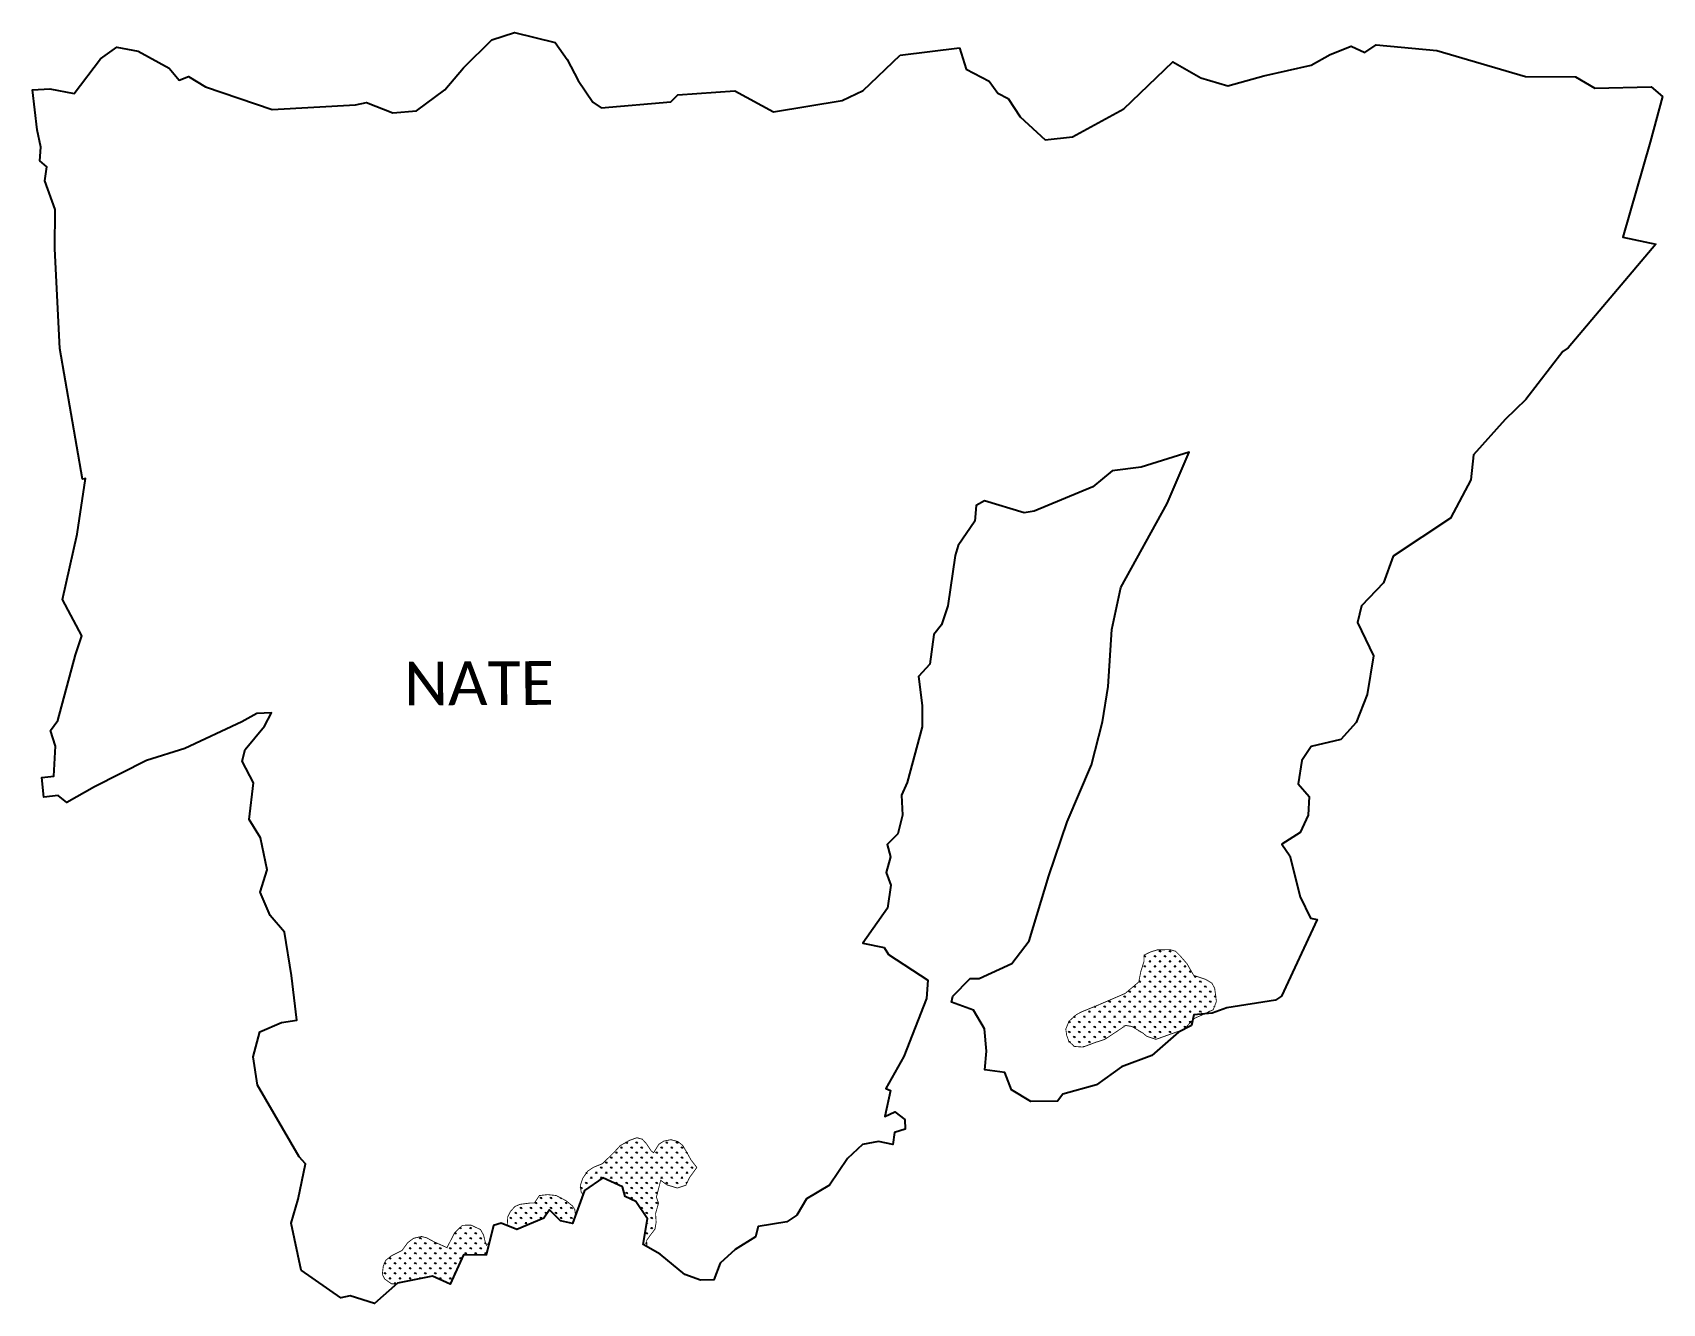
# Model space of a CAD drawing. Header units: metres. Extents: x 322049 to 327866, y 1839213 to 1843749.
import ezdxf

# ---------------------------------------------------------------- set-up
doc = ezdxf.new("R2010")
doc.units = ezdxf.units.M
doc.layers.add('MANGROOVES', color=112, linetype='Continuous')
doc.layers.add('VILLAGE NAME', color=250, linetype='Continuous')
doc.styles.get("Standard").update_dxf_attribs({"font": 'simplex.shx'})

msp = doc.modelspace()

# ---------------------------------------------------------------- hatches: boundary and pattern name
at = {"layer": 'MANGROOVES'}
h = msp.add_hatch(dxfattribs=at)
h.set_pattern_fill('GRASS', color=256)
h.paths.add_polyline_path([(326274.1, 1840290.6), (326268, 1840337.4), (326258.1, 1840356), (326235.2, 1840369.8), (326193.2, 1840383.5), (326169.3, 1840425.1), (326145.9, 1840452.2), (326128.5, 1840469.8), (326108.3, 1840475.7), (326062, 1840474.6), (326038.6, 1840467.1), (326015.8, 1840456.3), (326015.9, 1840434), (326004.5, 1840398.5), (325997.1, 1840360.4), (325948.4, 1840319.3), (325850.2, 1840277), (325793, 1840253.6), (325774.1, 1840243.5), (325748.3, 1840220.4), (325736.5, 1840192.1), (325739.9, 1840168.9), (325747.9, 1840147.6), (325767.6, 1840130), (325798.2, 1840127.9), (325844.2, 1840145.2), (325875.2, 1840155.1), (325919.4, 1840184.1), (325950.1, 1840205.1), (325972.5, 1840201.3), (326011.5, 1840177.9), (326025.8, 1840166.1), (326058.5, 1840155.5), (326120.8, 1840177.7), (326159.9, 1840191.8), (326178.9, 1840213.4), (326189.1, 1840223.8), (326193, 1840242.5), (326231, 1840246.1), (326262.8, 1840261.2)])
h = msp.add_hatch(dxfattribs=at)
h.set_pattern_fill('GRASS', color=256)
h.paths.add_polyline_path([(324419.6, 1839698.1), (324398.7, 1839725.3), (324387.4, 1839745.6), (324369.5, 1839776.5), (324352, 1839790.6), (324327.3, 1839797.3), (324301.4, 1839792.2), (324284.1, 1839780.8), (324265.3, 1839750.8), (324257.4, 1839756.6), (324239.5, 1839783.1), (324225, 1839799), (324205.7, 1839804.3), (324179.2, 1839794.8), (324146.1, 1839776), (324125.8, 1839753.7), (324082.9, 1839711.7), (324050.7, 1839698.7), (324029.5, 1839684.5), (324012.2, 1839659.1), (324003.7, 1839634), (324006.7, 1839610.7), (324013.3, 1839600.5), (324018.7, 1839615.4), (324084.6, 1839661), (324154.2, 1839629.5), (324163.4, 1839594.1), (324201.8, 1839576.3), (324244, 1839515.2), (324227.8, 1839423.6), (324241.4, 1839415.9), (324240.6, 1839438), (324253.1, 1839455.6), (324270.3, 1839478.3), (324274.4, 1839502.5), (324272.4, 1839533.8), (324282.9, 1839570.7), (324275.3, 1839592.2), (324290.6, 1839652.2), (324313.4, 1839635.8), (324350.3, 1839624.6), (324380.3, 1839634.6), (324394, 1839662.7)])
h = msp.add_hatch(dxfattribs=at)
h.set_pattern_fill('GRASS', color=256)
h.paths.add_polyline_path([(323893.3, 1839546.7), (323933.6, 1839507.7), (323976.1, 1839498), (323986.7, 1839527.3), (323983.9, 1839548), (323976, 1839560.7), (323952.4, 1839579.8), (323917.7, 1839598), (323886.9, 1839601.2), (323857.4, 1839597.8), (323840, 1839571.4), (323826.8, 1839571.5), (323788, 1839566.4), (323770, 1839558.6), (323754.5, 1839541), (323744.7, 1839521.7), (323742.9, 1839490.6), (323777.6, 1839477.3), (323873, 1839517.2)])
h = msp.add_hatch(dxfattribs=at)
h.set_pattern_fill('GRASS', color=256)
h.paths.add_polyline_path([(323679.3, 1839431.7), (323668.8, 1839420.4), (323664.4, 1839431.9), (323658.4, 1839457), (323647.5, 1839476.4), (323613.7, 1839492.4), (323582.9, 1839491.6), (323555.5, 1839465.4), (323527.9, 1839411.9), (323481.8, 1839432.7), (323455.5, 1839446.9), (323437.2, 1839451.7), (323408.8, 1839445.4), (323387.6, 1839429.7), (323367.7, 1839402.1), (323329.7, 1839382.8), (323309.1, 1839366.5), (323300.4, 1839345.1), (323297, 1839316.3), (323305.8, 1839299.7), (323329.8, 1839282.9), (323346.8, 1839282.2), (323350.7, 1839285.7), (323476, 1839309.9), (323539.4, 1839282.1), (323587.4, 1839385.9), (323668.2, 1839385.5)])

# ---------------------------------------------------------------- linework, layer by layer
at = {"color": 3, "flags": 128}
for points in [[(325357.3, 1843694.6), (325381.4, 1843618.7), (325463.6, 1843575.6), (325494, 1843532.5), (325531.2, 1843513.9), (325573.4, 1843447.7), (325662.5, 1843366.2), (325760.6, 1843377.4), (325944.2, 1843476.2), (326118.8, 1843644.3), (326218.8, 1843587.2), (326314.9, 1843559.3), (326443.4, 1843594.1), (326612.6, 1843632.5), (326679.7, 1843670.5), (326755.2, 1843700.8), (326804, 1843677.3), (326844.2, 1843705.3), (327061.1, 1843684.8), (327377.1, 1843591.7), (327555.5, 1843590.6), (327624.4, 1843550.3), (327825.7, 1843555.2), (327866, 1843520.5), (327822.7, 1843358), (327724.5, 1843018.6), (327842.2, 1842994.3), (327529.6, 1842623.1), (327511, 1842610.1), (327378, 1842438.7), (327304.9, 1842367.4), (327191.7, 1842241.4), (327181.9, 1842152.5), (327109.9, 1842015.7), (326905.4, 1841879.8), (326870.4, 1841784.4), (326792.1, 1841702.8), (326777.3, 1841643.7), (326835.4, 1841524.1), (326811.8, 1841386.9), (326772.5, 1841286.2), (326718.3, 1841225.3), (326612.8, 1841200.4), (326579.3, 1841150.3), (326566.2, 1841067.5), (326605, 1841021.9), (326601.2, 1840956.1), (326572.8, 1840893.2), (326507.8, 1840852), (326536.5, 1840810), (326572.6, 1840664.5), (326609.9, 1840588.4), (326634.1, 1840583.5), (326506.3, 1840309.6), (326485.5, 1840295.3), (326311.8, 1840267.6), (326258.4, 1840248.7), (326193, 1840242.5), (326185.2, 1840204.4), (326138.6, 1840181.2), (326043.6, 1840097.3), (325935.3, 1840057.9), (325846.5, 1839993.2), (325725.4, 1839960.1), (325706.5, 1839934.4), (325612.1, 1839933.5), (325542.7, 1839975.5), (325518.4, 1840037.6), (325447.9, 1840047.1), (325454.1, 1840113.6), (325446.6, 1840192.9), (325406.7, 1840260.1), (325328.5, 1840287.8), (325333.9, 1840309.6), (325395.7, 1840373.1), (325427.5, 1840373), (325544.1, 1840425.9), (325605.4, 1840507.3), (325675.5, 1840739.3), (325741.4, 1840931.4), (325828.5, 1841135.4), (325867.1, 1841288.9), (325888.3, 1841415.4), (325900.9, 1841618), (325932.9, 1841768.5), (326098.7, 1842068.6), (326177.3, 1842251.7), (326006, 1842197.3), (325901.5, 1842184.2), (325832.9, 1842127.4), (325623.2, 1842040.3), (325588.5, 1842035.1), (325446.3, 1842077.6), (325416.1, 1842060.7), (325411.9, 1842004.6), (325352.6, 1841918.2), (325341.1, 1841881.9), (325315.4, 1841703.3), (325293.5, 1841635.3), (325266.1, 1841601), (325251.3, 1841494.7), (325210.7, 1841450.7), (325224.4, 1841347.6), (325223.7, 1841270.4), (325170.6, 1841072.4), (325150.7, 1841026.6), (325154.3, 1840955.7), (325137.6, 1840888.4), (325099.2, 1840851.3), (325111.4, 1840806.6), (325095.1, 1840750.4), (325111.8, 1840705.6), (325100.1, 1840623.4), (325012.4, 1840498.5), (325087.8, 1840483), (325104.1, 1840458.5), (325244.1, 1840366.7), (325239, 1840301.3), (325159, 1840094.7), (325094.6, 1839980.3), (325110.4, 1839972.6), (325090.9, 1839879.9), (325125.8, 1839896.6), (325162.6, 1839869.7), (325163, 1839835.3), (325124.9, 1839822.9), (325118.7, 1839779.7), (325068.3, 1839790.5), (325011.5, 1839780.6), (324957.3, 1839730.3), (324893.2, 1839635.1), (324810.8, 1839586), (324776.9, 1839527.9), (324740.4, 1839504.1), (324638.6, 1839487.2), (324629.1, 1839450.8), (324557, 1839405.7), (324503.1, 1839357.1), (324480.1, 1839297.6), (324432.2, 1839296), (324377.2, 1839315.8), (324288.3, 1839389.2), (324227.8, 1839423.6), (324244, 1839515.2), (324201.8, 1839576.3), (324163.4, 1839594.1), (324154.2, 1839629.5), (324084.6, 1839661), (324018.7, 1839615.4), (323976.1, 1839498), (323933.6, 1839507.7), (323893.3, 1839546.7), (323873, 1839517.2), (323777.6, 1839477.3), (323721.8, 1839498.8), (323693.5, 1839490.5), (323668.2, 1839385.5), (323587.4, 1839385.9), (323539.4, 1839282.1), (323476, 1839309.9), (323350.7, 1839285.7), (323268.8, 1839212.9), (323182, 1839239.9), (323149.4, 1839233.3), (323007.9, 1839331.4), (322971.7, 1839498.9), (322996.8, 1839584.7), (323022.5, 1839710.9), (323000.7, 1839735.5), (322851.3, 1839991.9), (322836, 1840093.1), (322859.6, 1840182), (322936.8, 1840215.6), (322991.4, 1840224.3), (322972.4, 1840383.8), (322947.4, 1840538), (322897.1, 1840597), (322860.9, 1840681), (322886, 1840760.6), (322861.8, 1840875.3), (322822.4, 1840939.7), (322837.3, 1841070.9), (322797.1, 1841148.7), (322808, 1841190.2), (322876.9, 1841273.2), (322901.4, 1841321.4), (322849, 1841318.5), (322795.4, 1841288.7), (322592.5, 1841193.9), (322455.1, 1841150.9), (322269.2, 1841056.6), (322170.7, 1841001.3), (322139.7, 1841025.5), (322088.7, 1841019.8), (322082.1, 1841089.5), (322124.7, 1841095.4), (322130.2, 1841202.1), (322112.4, 1841258.3), (322138.5, 1841293), (322202.1, 1841528.1), (322224.2, 1841595.7), (322155, 1841725.4), (322208.1, 1841958.7), (322237.9, 1842157.2), (322227.5, 1842155), (322145.9, 1842620.8), (322128.2, 1842976.9), (322128.9, 1843118), (322092.2, 1843220.1), (322099.4, 1843270), (322075.2, 1843290.6), (322078.8, 1843340.3), (322065.4, 1843401.6), (322048.8, 1843544.3), (322109.8, 1843547.9), (322197, 1843531.4), (322290.8, 1843655), (322349.6, 1843696.3), (322426, 1843682.1), (322536.3, 1843622.3), (322572.5, 1843578.8), (322605.3, 1843592.3), (322666.4, 1843555.8), (322903.8, 1843473.8), (323201.4, 1843491.2), (323241.1, 1843499.4), (323335.1, 1843462.1), (323418.8, 1843469.7), (323520.6, 1843544.1), (323586.7, 1843623.7), (323687.6, 1843723), (323769.1, 1843748.9), (323913.9, 1843713.2), (323957.1, 1843652.7), (323996.6, 1843577.9), (324048.4, 1843500.4), (324078, 1843480.2), (324326.3, 1843501.3), (324351.9, 1843526.4), (324555.4, 1843541.4), (324692.7, 1843466.2), (324938, 1843506.8), (325012.9, 1843542.7), (325145.4, 1843668.5)], [(325145.4, 1843668.5), (325357.3, 1843694.6)]]:
    msp.add_lwpolyline(points, dxfattribs=at)
at = {"layer": 'MANGROOVES', "const_width": 3.03, "flags": 128}
msp.add_lwpolyline([(325774.1, 1840243.5), (325748.3, 1840220.4), (325736.5, 1840192.1), (325739.9, 1840168.9), (325747.9, 1840147.6), (325767.6, 1840130), (325798.2, 1840127.9), (325844.2, 1840145.2), (325875.2, 1840155.1), (325919.4, 1840184.1), (325950.1, 1840205.1), (325972.5, 1840201.3), (326011.5, 1840177.9), (326025.8, 1840166.1), (326058.5, 1840155.5), (326120.8, 1840177.7), (326159.9, 1840191.8), (326178.9, 1840213.4), (326195.6, 1840230.4), (326224.9, 1840243.2), (326262.8, 1840261.2), (326274.1, 1840290.6), (326268, 1840337.4), (326258.1, 1840356), (326235.2, 1840369.8), (326193.2, 1840383.5), (326169.3, 1840425.1), (326145.9, 1840452.2), (326128.5, 1840469.8), (326108.3, 1840475.7), (326062, 1840474.6), (326038.6, 1840467.1), (326015.8, 1840456.3), (326015.9, 1840434), (326004.5, 1840398.5), (325997.1, 1840360.4), (325948.4, 1840319.3), (325850.2, 1840277), (325793, 1840253.6)], close=True, dxfattribs=at)
for points in [[(324013.3, 1839600.5), (324006.7, 1839610.7), (324003.7, 1839634), (324012.2, 1839659.1), (324029.5, 1839684.5), (324050.7, 1839698.7), (324082.9, 1839711.7), (324125.8, 1839753.7), (324146.1, 1839776), (324179.2, 1839794.8), (324205.7, 1839804.3), (324225, 1839799), (324239.5, 1839783.1), (324257.4, 1839756.6), (324265.3, 1839750.8), (324284.1, 1839780.8), (324301.4, 1839792.2), (324327.3, 1839797.3), (324352, 1839790.6), (324369.5, 1839776.5), (324387.4, 1839745.6), (324398.7, 1839725.3), (324419.6, 1839698.1), (324394, 1839662.7), (324380.3, 1839634.6), (324350.3, 1839624.6), (324313.4, 1839635.8), (324290.6, 1839652.2), (324275.3, 1839592.2), (324282.9, 1839570.7), (324272.4, 1839533.8), (324274.4, 1839502.5), (324270.3, 1839478.3), (324253.1, 1839455.6), (324240.6, 1839438), (324241.4, 1839415.9)], [(323742.9, 1839490.6), (323744.7, 1839521.7), (323754.5, 1839541), (323770, 1839558.6), (323788, 1839566.4), (323826.8, 1839571.5), (323840, 1839571.4), (323857.4, 1839597.8), (323886.9, 1839601.2), (323917.7, 1839598), (323952.4, 1839579.8), (323976, 1839560.7), (323983.9, 1839548), (323986.9, 1839526.4)], [(323346.8, 1839282.2), (323329.8, 1839282.9), (323305.8, 1839299.7), (323297, 1839316.3), (323300.4, 1839345.1), (323309.1, 1839366.5), (323329.7, 1839382.8), (323367.7, 1839402.1), (323387.6, 1839429.7), (323408.8, 1839445.4), (323437.2, 1839451.7), (323455.5, 1839446.9), (323481.8, 1839432.7), (323527.9, 1839411.9), (323555.5, 1839465.4), (323582.9, 1839491.6), (323613.7, 1839492.4), (323647.5, 1839476.4), (323658.4, 1839457), (323664.4, 1839431.9), (323668.8, 1839420.4), (323679.3, 1839431.7)]]:
    msp.add_lwpolyline(points, dxfattribs=at)

# ---------------------------------------------------------------- texts
at = {"layer": 'VILLAGE NAME', "insert": (323374.4, 1841503.4), "char_height": 155.989, "attachment_point": 1, "rotation": 0.24353}
msp.add_mtext_dynamic_manual_height_columns('{\\fCalibri|b0|i0|c0|p34;NATE}', width=1979.573, gutter_width=779.9, heights=[0], dxfattribs=at)

doc.saveas('drawing.dxf')
